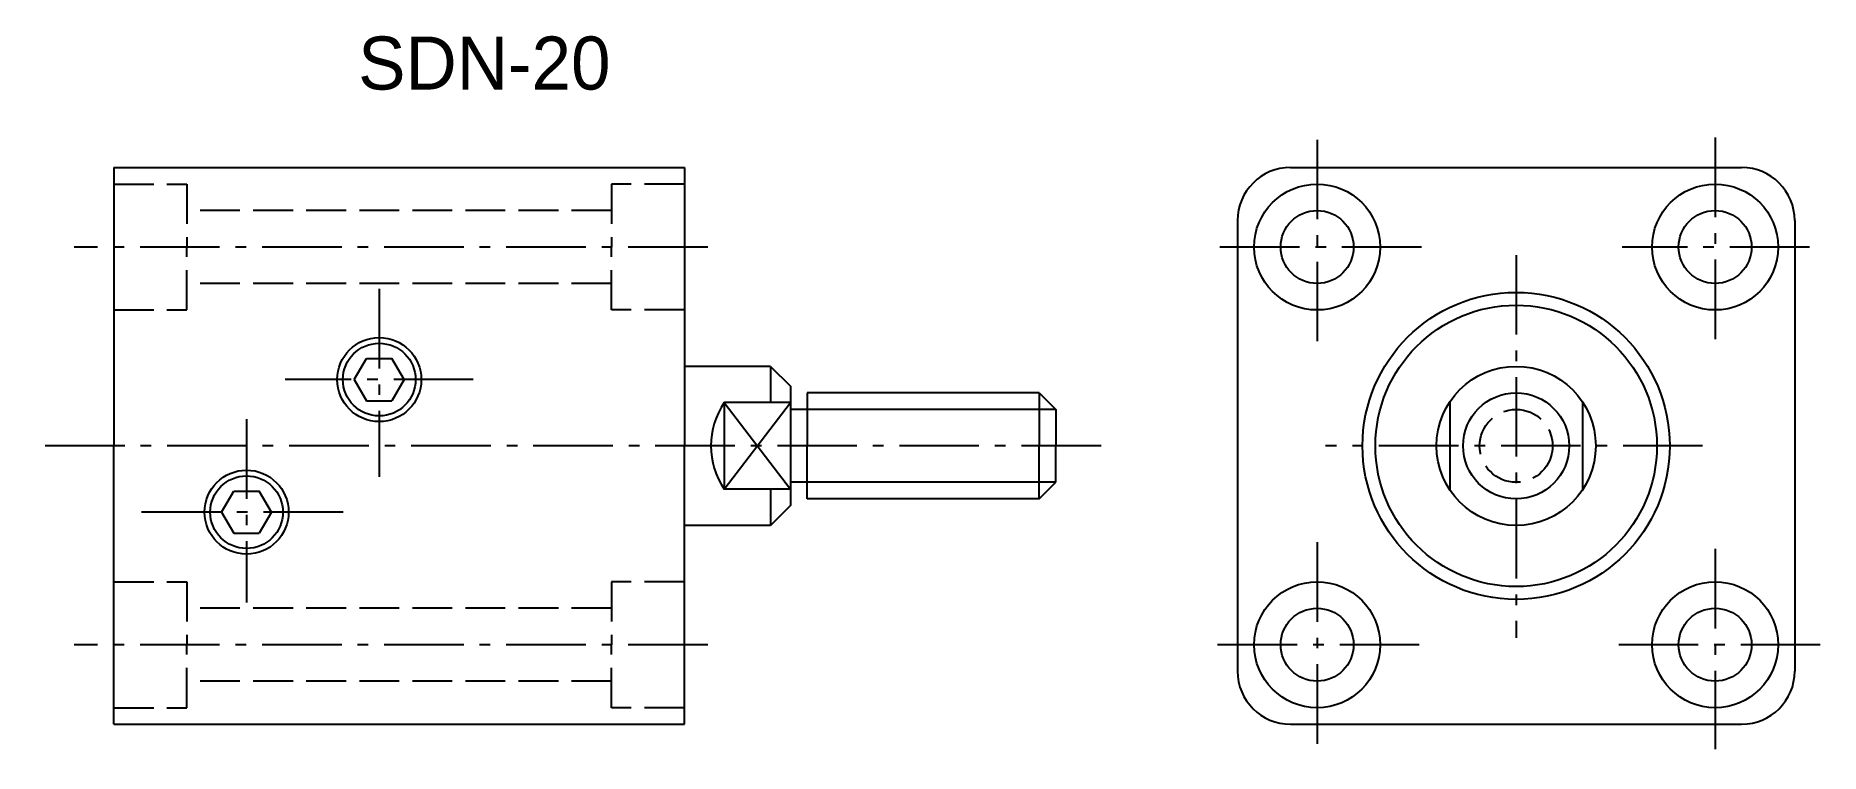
# Model space of a CAD drawing. Extents: x -48 to 87, y -17 to 38.
import ezdxf

# ---------------------------------------------------------------- set-up
doc = ezdxf.new("R2010")
doc.units = 0
doc.header["$MEASUREMENT"] = 0
doc.linetypes.add('DASHED', pattern=[4, 3, -1])
doc.linetypes.add('SCENTER', pattern=[9.2, 6, -1.2, 0.8, -1.2])
doc.layers.get('0').update_dxf_attribs({"linetype": 'CONTINUOUS'})
for name, color, linetype in [('CON', 2, 'CONTINUOUS'), ('DAS', 3, 'DASHED'), ('SCEN', 1, 'SCENTER'), ('UTI', 7, 'CONTINUOUS')]:
    doc.layers.add(name, color=color, linetype=linetype)
doc.styles.add('CHINA', font='C2', dxfattribs={"bigfont": 'CHINA'})

msp = doc.modelspace()

# ---------------------------------------------------------------- linework, layer by layer
for p, q in [((29.14, 9.35), (10.39, 9.35)), ((29.14, 3.88), (10.39, 3.88))]:
    msp.add_line(p, q)
at = {"layer": 'CON'}
for p, q in [((-41.86, 27.61), (1.14, 27.61)), ((-41.86, 27.61), (-41.86, 6.61)), ((1.14, 27.61), (1.14, 6.61)), ((46.84, 27.61), (80.84, 27.61)), ((42.84, 23.61), (42.84, -10.39)), ((84.84, 23.61), (84.84, -10.39)), ((-23.74, 11.61), (-22.82, 13.2)), ((-22.82, 13.2), (-20.91, 13.2)), ((-19.99, 11.61), (-20.91, 13.2)), ((7.64, 12.61), (1.14, 12.61)), ((7.64, 12.61), (7.64, 9.88)), ((7.64, 12.61), (9.14, 11.11)), ((-23.74, 11.61), (-22.82, 10.02)), ((-19.99, 11.61), (-20.91, 10.02)), ((9.14, 11.11), (9.14, 2.11)), ((-22.82, 10.02), (-20.91, 10.02)), ((9.14, 9.88), (4.14, 9.88)), ((4.14, 9.88), (4.14, 3.34)), ((4.14, 9.88), (9.14, 3.34)), ((4.14, 3.34), (9.14, 9.88)), ((27.89, 10.61), (10.39, 10.61)), ((10.39, 10.61), (10.39, 6.61)), ((27.89, 10.61), (29.14, 9.36)), ((27.89, 10.61), (27.89, 6.61)), ((58.84, 9.93), (58.84, 3.3)), ((68.84, 9.93), (68.84, 3.3)), ((10.39, 9.35), (9.14, 9.35)), ((29.14, 9.36), (29.14, 6.61)), ((-41.86, -14.39), (-41.86, 6.61)), ((1.14, -14.39), (1.14, 6.61)), ((10.39, 2.61), (10.39, 6.61)), ((27.89, 2.61), (27.89, 6.61)), ((29.14, 3.86), (29.14, 6.61)), ((-33.74, 1.61), (-32.82, 3.2)), ((-32.82, 3.2), (-30.91, 3.2)), ((-29.99, 1.61), (-30.91, 3.2)), ((9.14, 3.34), (4.14, 3.34)), ((7.64, 3.34), (7.64, 0.61)), ((10.39, 3.88), (9.14, 3.88)), ((27.89, 2.61), (29.14, 3.86)), ((-33.74, 1.61), (-32.82, 0.02)), ((-29.99, 1.61), (-30.91, 0.02)), ((9.14, 2.11), (7.64, 0.61)), ((27.89, 2.61), (10.39, 2.61)), ((-32.82, 0.02), (-30.91, 0.02)), ((7.64, 0.61), (1.14, 0.61)), ((-41.86, -14.39), (1.14, -14.39)), ((46.84, -14.39), (80.84, -14.39))]:
    msp.add_line(p, q, dxfattribs=at)
for centre, radius in [((48.84, 21.61), 4.75), ((78.84, 21.61), 4.75), ((48.84, 21.61), 2.75), ((78.84, 21.61), 2.75), ((63.84, 6.61), 11.58), ((63.84, 6.61), 10.61), ((-21.86, 11.61), 3.17), ((-21.86, 11.61), 2.74), ((63.84, 6.61), 6), ((63.84, 6.61), 4), ((-31.86, 1.61), 3.17), ((-31.86, 1.61), 2.74), ((48.84, -8.39), 4.75), ((78.84, -8.39), 4.75), ((48.84, -8.39), 2.75), ((78.84, -8.39), 2.75)]:
    msp.add_circle(centre, radius, dxfattribs=at)
for centre, radius, start, end in [((46.84, 23.61), 4, 90, 180), ((80.84, 23.61), 4, 0, 90), ((8.99, 6.61), 5.85, 146.0287, 213.9713), ((46.84, -10.39), 4, 180, 270), ((80.84, -10.39), 4, 270, 0)]:
    msp.add_arc(centre, radius, start, end, dxfattribs=at)
at = {"layer": 'DAS'}
for p, q in [((-41.86, 26.36), (-36.36, 26.36)), ((-36.36, 26.36), (-36.36, 21.61)), ((1.14, 26.36), (-4.36, 26.36)), ((-4.36, 26.36), (-4.36, 21.61)), ((-4.36, 24.36), (-36.36, 24.36)), ((-36.36, 16.86), (-36.36, 21.61)), ((-4.36, 16.86), (-4.36, 21.61)), ((-4.36, 18.86), (-36.36, 18.86)), ((-41.86, 16.86), (-36.36, 16.86)), ((1.14, 16.86), (-4.36, 16.86)), ((-41.86, -3.64), (-36.36, -3.64)), ((-36.36, -3.64), (-36.36, -8.39)), ((1.14, -3.64), (-4.36, -3.64)), ((-4.36, -3.64), (-4.36, -8.39)), ((-4.36, -5.64), (-36.36, -5.64)), ((-36.36, -13.14), (-36.36, -8.39)), ((-4.36, -13.14), (-4.36, -8.39)), ((-4.36, -11.14), (-36.36, -11.14)), ((-41.86, -13.14), (-36.36, -13.14)), ((1.14, -13.14), (-4.36, -13.14))]:
    msp.add_line(p, q, dxfattribs=at)
msp.add_circle((63.84, 6.61), 2.75, dxfattribs=at)
at = {"layer": 'SCEN'}
for p, q in [((48.84, 29.7), (48.84, 13.94)), ((78.84, 29.86), (78.84, 13.78)), ((2.91, 21.61), (-44.86, 21.61)), ((56.71, 21.61), (40.77, 21.61)), ((85.95, 21.61), (71.82, 21.61)), ((63.84, 21), (63.84, -7.88)), ((-21.86, 18.45), (-21.86, 4.28)), ((-14.77, 11.61), (-28.95, 11.61)), ((-31.86, 8.62), (-31.86, -5.2)), ((32.55, 6.61), (-47.76, 6.61)), ((77.9, 6.61), (49.48, 6.61)), ((-24.59, 1.61), (-39.83, 1.61)), ((48.84, -0.66), (48.84, -16.58)), ((78.84, -1.16), (78.84, -16.26)), ((2.91, -8.39), (-44.86, -8.39)), ((56.54, -8.39), (40.77, -8.39)), ((86.77, -8.39), (71.16, -8.39))]:
    msp.add_line(p, q, dxfattribs=at)

# ---------------------------------------------------------------- texts
at = {"layer": 'UTI', "style": 'CHINA'}
msp.add_text('SDN-20', height=4, dxfattribs=at).set_placement((-23.45, 33.49))

doc.saveas('drawing.dxf')
